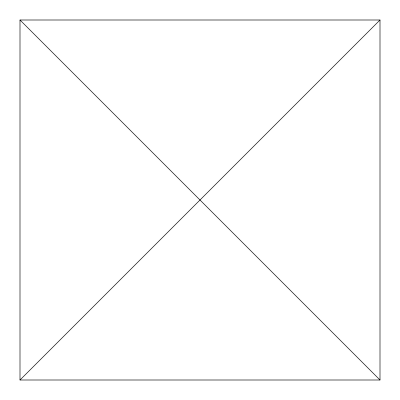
<?xml version="1.0" encoding="UTF-8"?>
<svg xmlns="http://www.w3.org/2000/svg" width="400" height="400" viewBox="0 0 400 400"><rect width="100%" height="100%" fill="white"/><g stroke="black" fill="none" stroke-linecap="round" stroke-linejoin="round"><path stroke-width="0.6" d="M20 380L380 20L20 20L20 380L380 380L380 20M20 20L380 380"/></g></svg>
